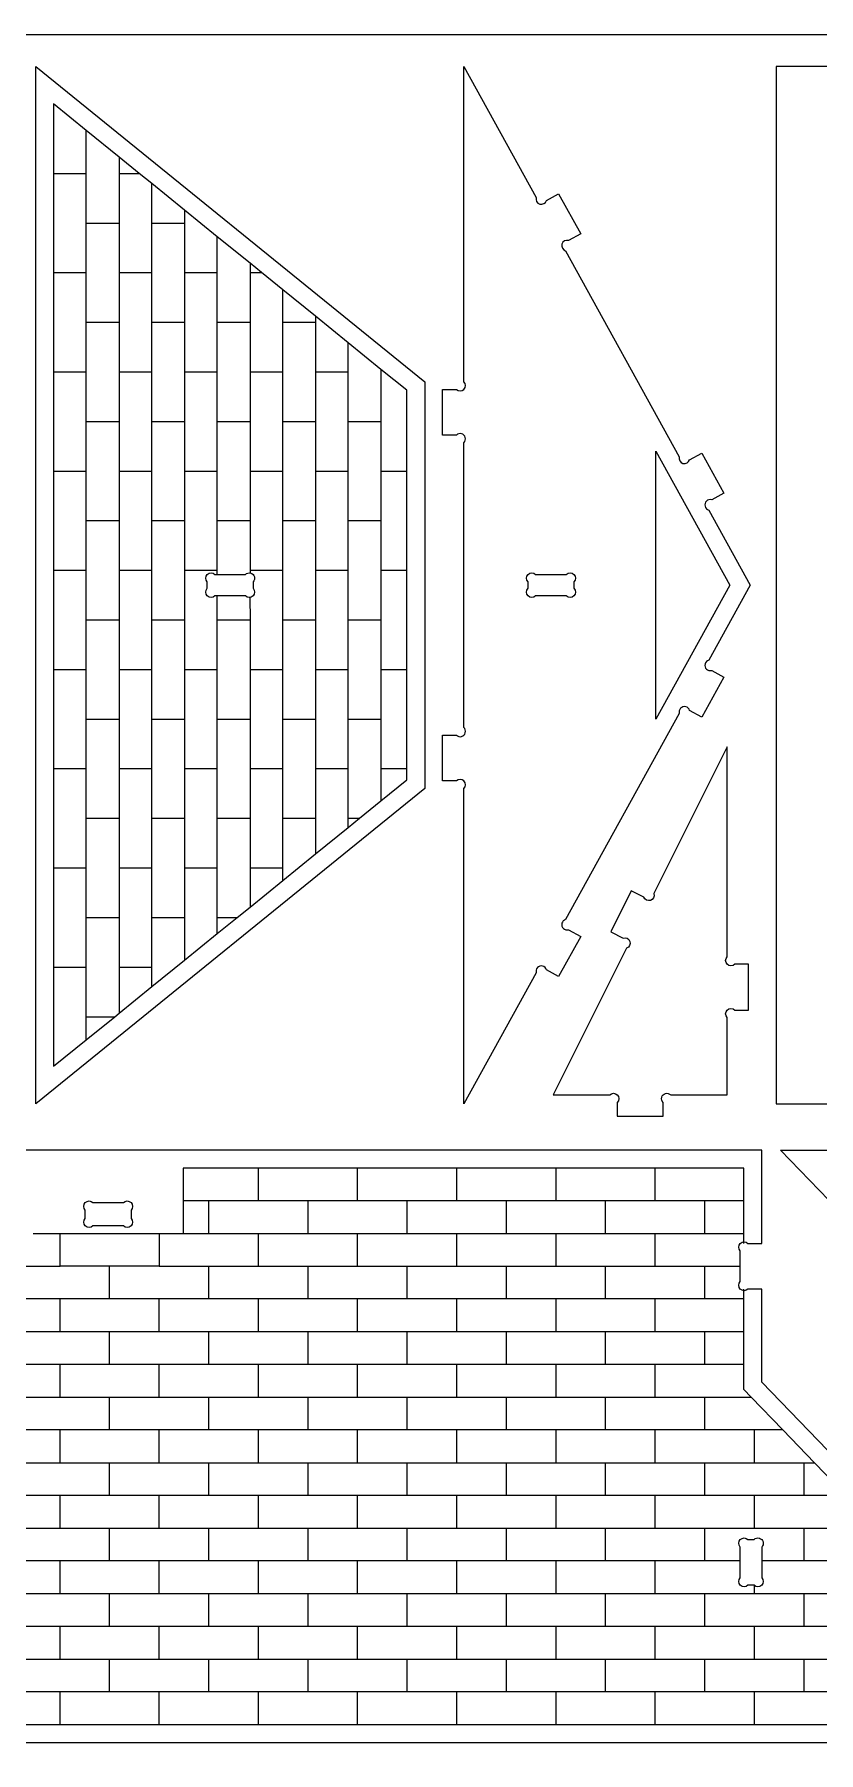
# Model space of a CAD drawing. Extents: x -100 to 1001, y -501 to 289.
# Drawn here: x 225.2 to 444.7, y -192.1 to 288.9 of the extents above; entities that cross this region are included whole.
import ezdxf

# ---------------------------------------------------------------- set-up
doc = ezdxf.new("R2010")
doc.units = 0
doc.header["$MEASUREMENT"] = 0
doc.layers.get('0').update_dxf_attribs({"linetype": 'CONTINUOUS'})
doc.layers.add('ENGRAVING', color=1, linetype='CONTINUOUS')

msp = doc.modelspace()

# ---------------------------------------------------------------- linework, layer by layer
for points in [[(-100.31, -501.04), (-100.31, 288.88), (1000.71, 288.88), (1000.71, -501.04)], [(225.54, -10.47), (225.54, 279.89), (334.44, 191.63), (334.44, 77.8)], [(432.8, -10.47), (993.5, -10.47), (993.5, 279.89), (432.8, 279.89)]]:
    msp.add_lwpolyline(points, close=True)
for points in [[(371.93, 25.15), (368.53, 27.03, 1), (365.65, 26.19), (345.42, -10.47), (345.42, 77.79, 1), (343.3, 79.91), (339.42, 79.91), (339.42, 92.73), (343.3, 92.73, 1), (345.42, 94.85), (345.42, 174.58, 1), (343.3, 176.7), (339.42, 176.7), (339.42, 189.51), (343.3, 189.51, 1), (345.42, 191.63), (345.42, 279.89), (365.65, 243.23, 1), (368.53, 242.39), (371.93, 244.27), (378.12, 233.05), (374.72, 231.17, 1), (373.89, 228.29), (405.7, 170.64, 1), (408.58, 169.8), (411.98, 171.68), (418.17, 160.46), (414.77, 158.58, 1), (413.94, 155.7), (425.52, 134.71), (413.94, 113.72, 1), (414.77, 110.84), (418.17, 108.97), (411.98, 97.74), (408.58, 99.62, 1), (405.7, 98.79), (373.89, 41.13, 1), (374.72, 38.25), (378.12, 36.38)], [(286.4, 135.59), (286.4, 133.83, -1), (284.27, 131.71), (276.37, 131.71), (275.7, 131.71, -1), (273.58, 133.83), (273.58, 135.59, -1), (275.7, 137.71), (276.37, 137.71), (284.27, 137.71, -1)], [(365.48, 137.71), (374.06, 137.71, -1), (376.18, 135.59), (376.18, 133.83, -1), (374.06, 131.71), (365.48, 131.71, -1), (363.36, 133.83), (363.36, 135.59, -1)], [(386.53, 37.68), (390, 35.94, -1), (390.94, 33.1), (370.41, -7.97), (386.23, -7.97, -1), (388.35, -10.09), (388.35, -13.97), (401.17, -13.97), (401.17, -10.09, -1), (403.29, -7.97), (419.11, -7.97), (419.11, 13.65, -1), (421.23, 15.77), (425.11, 15.77), (425.11, 28.59), (421.23, 28.59, -1), (419.11, 30.71), (419.11, 89.43), (398.57, 48.36, -1), (395.73, 47.41), (392.26, 49.14)], [(-34.52, -189.24), (526.18, -189.24), (428.78, -88.43), (428.78, -62.34), (424.9, -62.34, -1), (422.78, -60.22), (422.78, -51.65, -1), (424.9, -49.53), (428.78, -49.53), (428.78, -23.43), (62.88, -23.43), (62.88, -49.53), (66.76, -49.53, -1), (68.88, -51.65), (68.88, -60.22, -1), (66.76, -62.34), (62.88, -62.34), (62.88, -88.43)], [(531.46, -189.23), (531.46, -163.14), (535.34, -163.14, 1), (537.46, -161.02), (537.46, -152.44, 1), (535.34, -150.32), (531.46, -150.32), (531.46, -124.23), (434.06, -23.42), (994.76, -23.42), (897.37, -124.23), (897.37, -150.32), (893.49, -150.32, 1), (891.37, -152.44), (891.37, -161.02, 1), (893.49, -163.14), (897.37, -163.14), (897.37, -189.23)], [(252.24, -40.23), (252.24, -42.54, -1), (250.12, -44.66), (241.54, -44.66, -1), (239.42, -42.54), (239.42, -40.23, -1), (241.54, -38.11), (250.12, -38.11, -1)], [(428.78, -138.42), (428.78, -143.13, -1), (426.66, -145.25), (424.9, -145.25, -1), (422.78, -143.13), (422.78, -138.42), (422.78, -134.55, -1), (424.9, -132.43), (426.66, -132.43, -1), (428.78, -134.55)]]:
    msp.add_lwpolyline(points, format="xyb", close=True)
at = {"layer": 'ENGRAVING'}
for points in [[(230.55, 269.39), (230.55, 249.94)], [(239.71, 261.96), (230.55, 269.39)], [(248.88, 254.53), (239.71, 261.96)], [(239.71, 236.06), (239.71, 249.94), (239.71, 261.96)], [(248.88, 254.53), (248.88, 249.94), (248.88, 236.06)], [(254.54, 249.94), (248.88, 254.53)], [(230.55, 249.94), (230.55, 222.18), (230.55, 194.41)], [(230.55, 249.94), (239.71, 249.94)], [(248.88, 249.94), (254.54, 249.94)], [(258.04, 247.1), (254.54, 249.94)], [(258.04, 236.06), (258.04, 247.1)], [(267.21, 239.68), (258.04, 247.1)], [(239.71, 236.06), (248.88, 236.06)], [(239.71, 222.18), (239.71, 236.06)], [(248.88, 222.18), (258.04, 222.18), (258.04, 236.06)], [(248.88, 236.06), (248.88, 222.18)], [(258.04, 236.06), (267.21, 236.06)], [(276.37, 232.25), (267.21, 239.68)], [(267.21, 239.68), (267.21, 236.06)], [(267.21, 236.06), (267.21, 222.18)], [(294.7, 217.39), (288.79, 222.18), (285.54, 224.82), (276.37, 232.25)], [(276.37, 222.18), (276.37, 232.25)], [(230.55, 222.18), (239.71, 222.18)], [(239.71, 208.29), (239.71, 222.18)], [(248.88, 222.18), (248.88, 208.29)], [(258.04, 208.29), (258.04, 222.18)], [(267.21, 222.18), (267.21, 208.29)], [(267.21, 222.18), (276.37, 222.18)], [(276.37, 208.29), (276.37, 222.18)], [(285.54, 224.82), (285.54, 222.18)], [(285.54, 222.18), (285.54, 208.29)], [(285.54, 222.18), (288.79, 222.18)], [(303.86, 209.96), (294.7, 217.39)], [(294.7, 208.29), (294.7, 217.39)], [(239.71, 194.41), (239.71, 208.29)], [(239.71, 208.29), (248.88, 208.29)], [(248.88, 208.29), (248.88, 194.41)], [(258.04, 194.41), (258.04, 208.29)], [(258.04, 208.29), (267.21, 208.29)], [(267.21, 208.29), (267.21, 194.41)], [(276.37, 208.29), (285.54, 208.29)], [(276.37, 194.41), (276.37, 208.29)], [(285.54, 208.29), (285.54, 194.41)], [(294.7, 208.29), (303.86, 208.29)], [(294.7, 194.41), (294.7, 208.29)], [(313.03, 202.53), (303.86, 209.96)], [(303.86, 209.96), (303.86, 208.29)], [(303.86, 208.29), (303.86, 194.41)], [(313.03, 180.52), (313.03, 194.41), (313.03, 202.53)], [(322.19, 195.1), (313.03, 202.53)], [(230.55, 194.41), (230.55, 166.64)], [(230.55, 194.41), (239.71, 194.41)], [(239.71, 180.52), (239.71, 194.41)], [(248.88, 194.41), (258.04, 194.41)], [(248.88, 194.41), (248.88, 180.52)], [(258.04, 166.64), (258.04, 180.52), (258.04, 194.41)], [(267.21, 194.41), (267.21, 180.52)], [(267.21, 194.41), (276.37, 194.41)], [(276.37, 180.52), (276.37, 194.41)], [(285.54, 194.41), (285.54, 180.52)], [(285.54, 194.41), (294.7, 194.41)], [(294.7, 180.52), (294.7, 194.41)], [(303.86, 194.41), (313.03, 194.41)], [(303.86, 194.41), (303.86, 180.52)], [(329.43, 189.24), (322.19, 195.1)], [(322.19, 195.1), (322.19, 180.52)], [(329.43, 83.34), (329.43, 111.1), (329.43, 138.87), (329.43, 166.64), (329.43, 189.24)], [(239.71, 166.64), (239.71, 180.52)], [(239.71, 180.52), (248.88, 180.52)], [(248.88, 180.52), (248.88, 166.64)], [(258.04, 180.52), (267.21, 180.52)], [(267.21, 180.52), (267.21, 166.64)], [(276.37, 180.52), (285.54, 180.52)], [(276.37, 166.64), (276.37, 180.52)], [(285.54, 180.52), (285.54, 166.64), (285.54, 152.76)], [(294.7, 152.76), (294.7, 166.64), (294.7, 180.52), (303.86, 180.52), (303.86, 166.64)], [(313.03, 180.52), (322.19, 180.52)], [(313.03, 166.64), (313.03, 180.52)], [(322.19, 180.52), (322.19, 166.64)], [(230.55, 166.64), (239.71, 166.64)], [(230.55, 166.64), (230.55, 138.87)], [(239.71, 152.76), (239.71, 166.64)], [(248.88, 166.64), (258.04, 166.64)], [(248.88, 166.64), (248.88, 152.76)], [(258.04, 138.87), (258.04, 152.76), (258.04, 166.64)], [(267.21, 166.64), (267.21, 152.76)], [(267.21, 166.64), (276.37, 166.64)], [(276.37, 152.76), (276.37, 166.64)], [(285.54, 166.64), (294.7, 166.64)], [(303.86, 166.64), (303.86, 152.76)], [(303.86, 166.64), (313.03, 166.64)], [(313.03, 152.76), (313.03, 166.64)], [(322.19, 166.64), (329.43, 166.64)], [(322.19, 166.64), (322.19, 152.76)], [(239.71, 124.99), (239.71, 138.87), (239.71, 152.76), (248.88, 152.76), (248.88, 138.87), (248.88, 124.99)], [(258.04, 152.76), (267.21, 152.76), (267.21, 138.87), (267.21, 124.99)], [(276.37, 138.87), (276.37, 152.76)], [(276.37, 152.76), (285.54, 152.76), (285.54, 138.87)], [(294.7, 138.87), (294.7, 152.76)], [(294.7, 152.76), (303.86, 152.76)], [(303.86, 152.76), (303.86, 138.87)], [(313.03, 138.87), (313.03, 152.76)], [(313.03, 152.76), (322.19, 152.76)], [(322.19, 152.76), (322.19, 138.87)], [(230.55, 138.87), (239.71, 138.87)], [(230.55, 138.87), (230.55, 111.1)], [(248.88, 138.87), (258.04, 138.87)], [(258.04, 124.99), (258.04, 138.87)], [(267.21, 138.87), (276.37, 138.87)], [(276.37, 137.71), (276.37, 138.87)], [(285.54, 138.87), (294.7, 138.87)], [(285.54, 138.87), (285.54, 138.13)], [(294.7, 124.99), (294.7, 138.87)], [(303.86, 138.87), (303.86, 124.99)], [(303.86, 138.87), (313.03, 138.87)], [(313.03, 124.99), (313.03, 138.87)], [(322.19, 138.87), (322.19, 124.99)], [(322.19, 138.87), (329.43, 138.87)], [(276.37, 124.99), (276.37, 131.71)], [(285.53, 131.29), (285.54, 124.99)], [(239.71, 97.22), (239.71, 111.1), (239.71, 124.99), (248.88, 124.99), (248.88, 111.1)], [(258.04, 124.99), (267.21, 124.99)], [(258.04, 111.1), (258.04, 124.99)], [(267.21, 124.99), (267.21, 111.1)], [(276.37, 124.99), (285.54, 124.99)], [(276.37, 111.1), (276.37, 124.99)], [(285.54, 124.99), (285.54, 111.1)], [(294.7, 124.99), (303.86, 124.99)], [(294.7, 111.1), (294.7, 124.99)], [(303.86, 124.99), (303.86, 111.1)], [(313.03, 111.1), (313.03, 124.99)], [(313.03, 124.99), (322.19, 124.99), (322.19, 111.1), (322.19, 97.22)], [(230.55, 111.1), (230.55, 83.34)], [(230.55, 111.1), (239.71, 111.1)], [(248.88, 111.1), (258.04, 111.1)], [(248.88, 111.1), (248.88, 97.22)], [(258.04, 97.22), (258.04, 111.1)], [(267.21, 111.1), (276.37, 111.1)], [(267.21, 111.1), (267.21, 97.22)], [(276.37, 97.22), (276.37, 111.1)], [(285.54, 111.1), (294.7, 111.1)], [(285.54, 111.1), (285.54, 97.22)], [(294.7, 97.22), (294.7, 111.1)], [(303.86, 111.1), (313.03, 111.1)], [(303.86, 111.1), (303.86, 97.22)], [(313.03, 97.22), (313.03, 111.1)], [(322.19, 111.1), (329.43, 111.1)], [(239.71, 97.22), (248.88, 97.22)], [(239.71, 83.34), (239.71, 97.22)], [(248.88, 97.22), (248.88, 83.34)], [(258.04, 83.34), (258.04, 97.22)], [(258.04, 97.22), (267.21, 97.22)], [(267.21, 97.22), (267.21, 83.34)], [(276.37, 83.34), (276.37, 97.22)], [(276.37, 97.22), (285.54, 97.22)], [(285.54, 97.22), (285.54, 83.34)], [(294.7, 83.34), (294.7, 97.22)], [(294.7, 97.22), (303.86, 97.22)], [(303.86, 97.22), (303.86, 83.34)], [(313.03, 97.22), (322.19, 97.22)], [(313.03, 83.34), (313.03, 97.22)], [(322.19, 97.22), (322.19, 83.34)], [(230.55, 83.34), (239.71, 83.34)], [(230.55, 83.34), (230.55, 55.57)], [(239.71, 69.45), (239.71, 83.34)], [(248.88, 83.34), (258.04, 83.34)], [(248.88, 83.34), (248.88, 69.45)], [(258.04, 69.45), (258.04, 83.34)], [(267.21, 83.34), (276.37, 83.34)], [(267.21, 83.34), (267.21, 69.45)], [(276.37, 69.45), (276.37, 83.34)], [(285.54, 83.34), (294.7, 83.34)], [(285.54, 83.34), (285.54, 69.45)], [(294.7, 69.45), (294.7, 83.34)], [(303.86, 83.34), (313.03, 83.34)], [(303.86, 83.34), (303.86, 69.45)], [(313.03, 69.45), (313.03, 83.34)], [(322.19, 83.34), (322.19, 74.32)], [(322.19, 83.34), (329.43, 83.34)], [(329.43, 80.18), (329.43, 83.34)], [(313.03, 69.45), (316.19, 69.45), (322.19, 74.32), (329.43, 80.18)], [(239.71, 55.57), (239.71, 69.45)], [(239.71, 69.45), (248.88, 69.45)], [(248.88, 69.45), (248.88, 55.57)], [(258.04, 55.57), (258.04, 69.45)], [(258.04, 69.45), (267.21, 69.45)], [(267.21, 69.45), (267.21, 55.57)], [(276.37, 37.18), (281.93, 41.68), (285.54, 44.6), (294.7, 52.03), (303.86, 59.46), (313.03, 66.89), (316.19, 69.45)], [(276.37, 41.68), (276.37, 55.57), (276.37, 69.45), (285.54, 69.45)], [(285.54, 69.45), (285.54, 55.57)], [(294.7, 55.57), (294.7, 69.45)], [(294.7, 69.45), (303.86, 69.45)], [(303.86, 69.45), (303.86, 59.46)], [(313.03, 66.89), (313.03, 69.45)], [(230.55, 55.57), (239.71, 55.57)], [(230.55, 55.57), (230.55, 27.8), (230.55, 0.03), (239.71, 7.46), (247.68, 13.92)], [(239.71, 41.68), (239.71, 55.57)], [(248.88, 55.57), (248.88, 41.68)], [(248.88, 55.57), (258.04, 55.57)], [(258.04, 41.68), (258.04, 55.57)], [(267.21, 55.57), (276.37, 55.57)], [(267.21, 55.57), (267.21, 41.68)], [(285.54, 55.57), (294.7, 55.57)], [(285.54, 55.57), (285.54, 44.6)], [(294.7, 52.03), (294.7, 55.57)], [(239.71, 27.8), (239.71, 41.68)], [(239.71, 41.68), (248.88, 41.68)], [(248.88, 41.68), (248.88, 27.8)], [(258.04, 27.8), (258.04, 41.68)], [(258.04, 41.68), (267.21, 41.68)], [(267.21, 41.68), (267.21, 29.75)], [(276.37, 41.68), (281.93, 41.68)], [(276.37, 37.18), (276.37, 41.68)], [(267.21, 29.75), (276.37, 37.18)], [(258.04, 22.32), (267.21, 29.75)], [(230.55, 27.8), (239.71, 27.8)], [(239.71, 13.92), (239.71, 27.8)], [(248.88, 27.8), (258.04, 27.8)], [(248.88, 27.8), (248.88, 14.89)], [(258.04, 22.32), (258.04, 27.8)], [(248.88, 14.89), (258.04, 22.32)], [(247.68, 13.92), (248.88, 14.89)], [(239.71, 7.46), (239.71, 13.92)], [(239.71, 13.92), (247.68, 13.92)], [(266.86, -28.44), (266.86, -37.6)], [(287.89, -28.44), (266.86, -28.44)], [(315.66, -37.6), (301.78, -37.6), (287.89, -37.6), (287.89, -28.44)], [(315.66, -28.44), (287.89, -28.44)], [(315.66, -37.6), (315.66, -28.44)], [(343.43, -28.44), (315.66, -28.44)], [(343.43, -37.6), (343.43, -28.44)], [(371.2, -28.44), (343.43, -28.44)], [(398.96, -37.6), (385.08, -37.6), (371.2, -37.6), (371.2, -28.44)], [(398.96, -28.44), (371.2, -28.44)], [(423.78, -28.44), (398.96, -28.44)], [(398.96, -37.6), (398.96, -28.44)], [(423.78, -37.6), (423.78, -28.44)], [(266.86, -37.6), (266.86, -46.77)], [(274.01, -37.6), (266.86, -37.6)], [(287.89, -37.6), (274.01, -37.6)], [(274.01, -46.77), (274.01, -37.6)], [(301.78, -46.77), (301.78, -37.6)], [(329.54, -37.6), (315.66, -37.6)], [(343.43, -37.6), (329.54, -37.6)], [(329.54, -46.77), (329.54, -37.6)], [(357.31, -37.6), (343.43, -37.6)], [(371.2, -37.6), (357.31, -37.6)], [(357.31, -46.77), (357.31, -37.6)], [(385.08, -46.77), (385.08, -37.6)], [(412.85, -37.6), (398.96, -37.6)], [(412.85, -46.77), (412.85, -37.6)], [(423.78, -37.6), (412.85, -37.6)], [(423.78, -46.77), (423.78, -37.6)], [(224.8, -46.77), (232.36, -46.77)], [(260.12, -55.93), (246.24, -55.93), (232.36, -55.93), (232.36, -46.77), (260.12, -46.77)], [(260.12, -46.77), (260.12, -55.93)], [(260.12, -46.77), (266.86, -46.77)], [(266.86, -46.77), (274.01, -46.77)], [(274.01, -46.77), (287.89, -46.77)], [(287.89, -55.93), (287.89, -46.77), (301.78, -46.77)], [(301.78, -46.77), (315.66, -46.77)], [(315.66, -46.77), (329.54, -46.77)], [(315.66, -55.93), (315.66, -46.77)], [(329.54, -46.77), (343.43, -46.77)], [(343.43, -55.93), (343.43, -46.77)], [(343.43, -46.77), (357.31, -46.77)], [(357.31, -46.77), (371.2, -46.77)], [(371.2, -55.93), (371.2, -46.77), (385.08, -46.77)], [(385.08, -46.77), (398.96, -46.77)], [(398.96, -46.77), (412.85, -46.77)], [(398.96, -55.93), (398.96, -46.77)], [(412.85, -46.77), (423.78, -46.77)], [(423.78, -49.53), (423.78, -46.77)], [(218.47, -55.93), (232.36, -55.93)], [(246.24, -65.1), (246.24, -55.93)], [(260.12, -55.93), (274.01, -55.93)], [(274.01, -65.1), (274.01, -55.93)], [(274.01, -55.93), (287.89, -55.93), (301.78, -55.93)], [(301.78, -55.93), (315.66, -55.93)], [(301.78, -65.1), (301.78, -55.93)], [(315.66, -55.93), (329.54, -55.93)], [(329.54, -55.93), (343.43, -55.93)], [(329.54, -65.1), (329.54, -55.93)], [(343.43, -55.93), (357.31, -55.93)], [(357.31, -65.1), (357.31, -55.93)], [(357.31, -55.93), (371.2, -55.93)], [(371.2, -55.93), (385.08, -55.93)], [(385.08, -65.1), (385.08, -55.93), (398.96, -55.93), (412.85, -55.93)], [(412.85, -65.1), (412.85, -55.93)], [(412.85, -55.93), (422.78, -55.93)], [(423.78, -65.1), (423.78, -62.34)], [(232.36, -74.26), (218.47, -74.26), (204.59, -74.26), (204.59, -65.1)], [(232.36, -65.1), (218.47, -65.1)], [(246.24, -65.1), (232.36, -65.1)], [(232.36, -74.26), (232.36, -65.1)], [(260.12, -65.1), (246.24, -65.1)], [(287.89, -74.26), (274.01, -74.26), (260.12, -74.26), (260.12, -65.1)], [(274.01, -65.1), (260.12, -65.1)], [(287.89, -65.1), (274.01, -65.1)], [(301.78, -74.26), (287.89, -74.26), (287.89, -65.1)], [(301.78, -65.1), (287.89, -65.1)], [(315.66, -65.1), (301.78, -65.1)], [(343.43, -74.26), (329.54, -74.26), (315.66, -74.26), (315.66, -65.1)], [(329.54, -65.1), (315.66, -65.1)], [(343.43, -65.1), (329.54, -65.1)], [(343.43, -74.26), (343.43, -65.1)], [(357.31, -65.1), (343.43, -65.1)], [(371.2, -65.1), (357.31, -65.1)], [(398.96, -74.26), (385.08, -74.26), (371.2, -74.26), (371.2, -65.1)], [(385.08, -65.1), (371.2, -65.1)], [(398.96, -65.1), (385.08, -65.1)], [(398.96, -74.26), (398.96, -65.1)], [(412.85, -65.1), (398.96, -65.1)], [(423.78, -65.1), (412.85, -65.1)], [(423.78, -74.26), (423.78, -65.1)], [(246.24, -83.43), (232.36, -83.43), (218.47, -83.43), (218.47, -74.26)], [(246.24, -74.26), (232.36, -74.26)], [(260.12, -74.26), (246.24, -74.26)], [(246.24, -83.43), (246.24, -74.26)], [(274.01, -83.43), (274.01, -74.26)], [(329.54, -83.43), (315.66, -83.43), (301.78, -83.43), (301.78, -74.26)], [(315.66, -74.26), (301.78, -74.26)], [(329.54, -83.43), (329.54, -74.26)], [(357.31, -74.26), (343.43, -74.26)], [(371.2, -74.26), (357.31, -74.26)], [(357.31, -83.43), (357.31, -74.26)], [(412.85, -83.43), (398.96, -83.43), (385.08, -83.43), (385.08, -74.26)], [(412.85, -74.26), (398.96, -74.26)], [(412.85, -83.43), (412.85, -74.26)], [(423.78, -74.26), (412.85, -74.26)], [(423.78, -83.43), (423.78, -74.26)], [(232.36, -92.59), (232.36, -83.43)], [(260.12, -83.43), (246.24, -83.43)], [(260.12, -92.59), (260.12, -83.43)], [(274.01, -83.43), (260.12, -83.43)], [(287.89, -83.43), (274.01, -83.43)], [(287.89, -92.59), (287.89, -83.43)], [(301.78, -83.43), (287.89, -83.43)], [(315.66, -92.59), (315.66, -83.43)], [(343.43, -83.43), (329.54, -83.43)], [(343.43, -92.59), (343.43, -83.43)], [(357.31, -83.43), (343.43, -83.43)], [(371.2, -83.43), (357.31, -83.43)], [(371.2, -92.59), (371.2, -83.43)], [(385.08, -83.43), (371.2, -83.43)], [(398.96, -92.59), (398.96, -83.43)], [(423.78, -83.43), (412.85, -83.43)], [(423.78, -90.46), (423.78, -83.43)], [(425.84, -92.59), (423.78, -90.46)], [(232.36, -101.76), (218.47, -101.76), (218.47, -92.59), (232.36, -92.59), (246.24, -92.59)], [(246.24, -92.59), (260.12, -92.59)], [(246.24, -101.76), (246.24, -92.59)], [(260.12, -92.59), (274.01, -92.59)], [(274.01, -92.59), (287.89, -92.59)], [(274.01, -101.76), (274.01, -92.59)], [(287.89, -92.59), (301.78, -92.59)], [(329.54, -101.76), (315.66, -101.76), (301.78, -101.76), (301.78, -92.59), (315.66, -92.59), (329.54, -92.59)], [(329.54, -101.76), (329.54, -92.59)], [(329.54, -92.59), (343.43, -92.59), (357.31, -92.59)], [(385.08, -101.76), (371.2, -101.76), (357.31, -101.76), (357.31, -92.59), (371.2, -92.59), (385.08, -92.59)], [(385.08, -101.76), (385.08, -92.59)], [(385.08, -92.59), (398.96, -92.59), (412.85, -92.59)], [(434.69, -101.76), (426.73, -101.76), (412.85, -101.76), (412.85, -92.59), (425.84, -92.59)], [(434.69, -101.76), (425.84, -92.59)], [(246.24, -101.76), (232.36, -101.76)], [(232.36, -110.92), (232.36, -101.76)], [(260.12, -101.76), (246.24, -101.76)], [(260.12, -110.92), (260.12, -101.76)], [(274.01, -101.76), (260.12, -101.76)], [(287.89, -101.76), (274.01, -101.76)], [(287.89, -110.92), (287.89, -101.76)], [(301.78, -101.76), (287.89, -101.76)], [(315.66, -110.92), (315.66, -101.76)], [(343.43, -101.76), (329.54, -101.76)], [(343.43, -110.92), (343.43, -101.76)], [(357.31, -101.76), (343.43, -101.76)], [(371.2, -110.92), (371.2, -101.76)], [(398.96, -101.76), (385.08, -101.76)], [(398.96, -110.92), (398.96, -101.76)], [(412.85, -101.76), (398.96, -101.76)], [(426.73, -110.92), (426.73, -101.76)], [(443.55, -110.92), (434.69, -101.76)], [(218.47, -110.92), (232.36, -110.92)], [(232.36, -110.92), (246.24, -110.92)], [(246.24, -110.92), (260.12, -110.92)], [(246.24, -120.09), (246.24, -110.92)], [(260.12, -110.92), (274.01, -110.92)], [(274.01, -110.92), (287.89, -110.92)], [(274.01, -120.09), (274.01, -110.92)], [(287.89, -110.92), (301.78, -110.92)], [(301.78, -120.09), (301.78, -110.92)], [(301.78, -110.92), (315.66, -110.92)], [(315.66, -110.92), (329.54, -110.92)], [(329.54, -110.92), (343.43, -110.92)], [(343.43, -120.09), (329.54, -120.09), (329.54, -110.92)], [(343.43, -110.92), (357.31, -110.92)], [(357.31, -110.92), (371.2, -110.92)], [(357.31, -120.09), (357.31, -110.92)], [(371.2, -110.92), (385.08, -110.92)], [(412.85, -120.09), (398.96, -120.09), (385.08, -120.09), (385.08, -110.92), (398.96, -110.92), (412.85, -110.92)], [(412.85, -120.09), (412.85, -110.92)], [(412.85, -110.92), (426.73, -110.92)], [(426.73, -110.92), (440.62, -110.92)], [(452.4, -120.09), (440.62, -120.09), (440.62, -110.92), (443.55, -110.92)], [(452.4, -120.09), (443.55, -110.92)], [(232.36, -120.09), (218.47, -120.09)], [(246.24, -120.09), (232.36, -120.09)], [(232.36, -129.25), (232.36, -120.09)], [(260.12, -120.09), (246.24, -120.09)], [(274.01, -120.09), (260.12, -120.09)], [(260.12, -129.25), (260.12, -120.09)], [(287.89, -120.09), (274.01, -120.09)], [(301.78, -120.09), (287.89, -120.09)], [(287.89, -129.25), (287.89, -120.09)], [(315.66, -120.09), (301.78, -120.09)], [(329.54, -120.09), (315.66, -120.09)], [(315.66, -129.25), (315.66, -120.09)], [(343.43, -129.25), (343.43, -120.09)], [(357.31, -120.09), (343.43, -120.09)], [(371.2, -120.09), (357.31, -120.09)], [(371.2, -129.25), (371.2, -120.09)], [(385.08, -120.09), (371.2, -120.09)], [(398.96, -129.25), (398.96, -120.09)], [(440.62, -120.09), (426.73, -120.09), (412.85, -120.09)], [(426.73, -129.25), (426.73, -120.09)], [(218.47, -129.25), (232.36, -129.25)], [(232.36, -129.25), (246.24, -129.25)], [(246.24, -129.25), (260.12, -129.25)], [(246.24, -138.42), (246.24, -129.25)], [(260.12, -129.25), (274.01, -129.25)], [(274.01, -138.42), (274.01, -129.25), (287.89, -129.25), (301.78, -129.25)], [(301.78, -138.42), (301.78, -129.25)], [(301.78, -129.25), (315.66, -129.25)], [(315.66, -129.25), (329.54, -129.25)], [(329.54, -138.42), (329.54, -129.25)], [(329.54, -129.25), (343.43, -129.25)], [(343.43, -129.25), (357.31, -129.25)], [(357.31, -129.25), (371.2, -129.25)], [(357.31, -138.42), (357.31, -129.25)], [(371.2, -129.25), (385.08, -129.25)], [(385.08, -129.25), (398.96, -129.25)], [(385.08, -138.42), (385.08, -129.25)], [(398.96, -129.25), (412.85, -129.25)], [(412.85, -138.42), (412.85, -129.25)], [(412.85, -129.25), (426.73, -129.25)], [(426.73, -129.25), (440.62, -129.25)], [(454.5, -138.42), (440.62, -138.42), (440.62, -129.25), (454.5, -129.25)], [(232.36, -138.42), (218.47, -138.42)], [(246.24, -138.42), (232.36, -138.42)], [(232.36, -147.58), (232.36, -138.42)], [(260.12, -138.42), (246.24, -138.42)], [(260.12, -147.58), (260.12, -138.42)], [(274.01, -138.42), (260.12, -138.42)], [(287.89, -138.42), (274.01, -138.42)], [(287.89, -147.58), (287.89, -138.42)], [(301.78, -138.42), (287.89, -138.42)], [(329.54, -138.42), (315.66, -138.42), (301.78, -138.42)], [(315.66, -147.58), (315.66, -138.42)], [(343.43, -138.42), (329.54, -138.42)], [(357.31, -138.42), (343.43, -138.42)], [(343.43, -147.58), (343.43, -138.42)], [(371.2, -138.42), (357.31, -138.42)], [(385.08, -138.42), (371.2, -138.42)], [(371.2, -147.58), (371.2, -138.42)], [(398.96, -138.42), (385.08, -138.42)], [(398.96, -147.58), (398.96, -138.42)], [(412.85, -138.42), (398.96, -138.42)], [(422.78, -138.42), (412.85, -138.42)], [(440.62, -138.42), (428.78, -138.42)], [(246.24, -156.74), (232.36, -156.74), (218.47, -156.74), (218.47, -147.58), (232.36, -147.58), (246.24, -147.58)], [(246.24, -147.58), (260.12, -147.58)], [(246.24, -156.74), (246.24, -147.58)], [(260.12, -147.58), (274.01, -147.58)], [(274.01, -147.58), (287.89, -147.58)], [(274.01, -156.74), (274.01, -147.58)], [(287.89, -147.58), (301.78, -147.58)], [(301.78, -156.74), (301.78, -147.58)], [(301.78, -147.58), (315.66, -147.58), (329.54, -147.58)], [(329.54, -156.74), (329.54, -147.58)], [(329.54, -147.58), (343.43, -147.58)], [(343.43, -147.58), (357.31, -147.58)], [(357.31, -156.74), (357.31, -147.58), (371.2, -147.58), (385.08, -147.58)], [(385.08, -156.74), (385.08, -147.58)], [(385.08, -147.58), (398.96, -147.58)], [(398.96, -147.58), (412.85, -147.58)], [(426.73, -156.74), (412.85, -156.74), (412.85, -147.58), (426.73, -147.58), (440.62, -147.58)], [(426.73, -147.58), (426.73, -145.31)], [(468.38, -156.74), (454.5, -156.74), (440.62, -156.74), (440.62, -147.58), (454.5, -147.58), (468.38, -147.58)], [(232.36, -165.91), (232.36, -156.74)], [(260.12, -156.74), (246.24, -156.74)], [(274.01, -156.74), (260.12, -156.74)], [(260.12, -165.91), (260.12, -156.74)], [(287.89, -156.74), (274.01, -156.74)], [(287.89, -165.91), (287.89, -156.74)], [(301.78, -156.74), (287.89, -156.74)], [(329.54, -156.74), (315.66, -156.74), (301.78, -156.74)], [(315.66, -165.91), (315.66, -156.74)], [(343.43, -156.74), (329.54, -156.74)], [(343.43, -165.91), (343.43, -156.74)], [(357.31, -156.74), (343.43, -156.74)], [(371.2, -156.74), (357.31, -156.74)], [(371.2, -165.91), (371.2, -156.74)], [(385.08, -156.74), (371.2, -156.74)], [(398.96, -156.74), (385.08, -156.74)], [(398.96, -165.91), (398.96, -156.74)], [(412.85, -156.74), (398.96, -156.74)], [(426.73, -165.91), (426.73, -156.74)], [(440.62, -156.74), (426.73, -156.74)], [(246.24, -175.07), (232.36, -175.07), (218.47, -175.07), (218.47, -165.91), (232.36, -165.91), (246.24, -165.91)], [(246.24, -165.91), (260.12, -165.91)], [(246.24, -175.07), (246.24, -165.91)], [(260.12, -165.91), (274.01, -165.91)], [(274.01, -165.91), (287.89, -165.91)], [(274.01, -175.07), (274.01, -165.91)], [(287.89, -165.91), (301.78, -165.91)], [(301.78, -165.91), (315.66, -165.91)], [(301.78, -175.07), (301.78, -165.91)], [(315.66, -165.91), (329.54, -165.91)], [(357.31, -175.07), (343.43, -175.07), (329.54, -175.07), (329.54, -165.91), (343.43, -165.91)], [(343.43, -165.91), (357.31, -165.91)], [(357.31, -165.91), (371.2, -165.91)], [(357.31, -175.07), (357.31, -165.91)], [(371.2, -165.91), (385.08, -165.91)], [(412.85, -175.07), (398.96, -175.07), (385.08, -175.07), (385.08, -165.91), (398.96, -165.91), (412.85, -165.91)], [(412.85, -175.07), (412.85, -165.91)], [(412.85, -165.91), (426.73, -165.91)], [(426.73, -165.91), (440.62, -165.91)], [(440.62, -165.91), (454.5, -165.91)], [(440.62, -175.07), (440.62, -165.91)], [(232.36, -184.24), (232.36, -175.07)], [(260.12, -175.07), (246.24, -175.07)], [(274.01, -175.07), (260.12, -175.07)], [(260.12, -184.24), (260.12, -175.07)], [(287.89, -175.07), (274.01, -175.07)], [(287.89, -184.24), (287.89, -175.07)], [(301.78, -175.07), (287.89, -175.07)], [(315.66, -175.07), (301.78, -175.07)], [(315.66, -184.24), (315.66, -175.07)], [(329.54, -175.07), (315.66, -175.07)], [(343.43, -184.24), (343.43, -175.07)], [(371.2, -175.07), (357.31, -175.07)], [(371.2, -184.24), (371.2, -175.07)], [(385.08, -175.07), (371.2, -175.07)], [(398.96, -184.24), (398.96, -175.07)], [(426.73, -175.07), (412.85, -175.07)], [(426.73, -184.24), (426.73, -175.07)], [(440.62, -175.07), (426.73, -175.07)], [(454.5, -175.07), (440.62, -175.07)], [(204.59, -184.24), (232.36, -184.24)], [(232.36, -184.24), (260.12, -184.24)], [(260.12, -184.24), (287.89, -184.24)], [(287.89, -184.24), (315.66, -184.24)], [(315.66, -184.24), (343.43, -184.24)], [(343.43, -184.24), (371.2, -184.24)], [(371.2, -184.24), (398.96, -184.24)], [(398.96, -184.24), (426.73, -184.24)], [(426.73, -184.24), (454.5, -184.24)]]:
    msp.add_lwpolyline(points, dxfattribs=at)
msp.add_lwpolyline([(399.13, 172.19), (419.8, 134.71), (399.13, 97.23)], close=True, dxfattribs=at)

doc.saveas('drawing.dxf')
